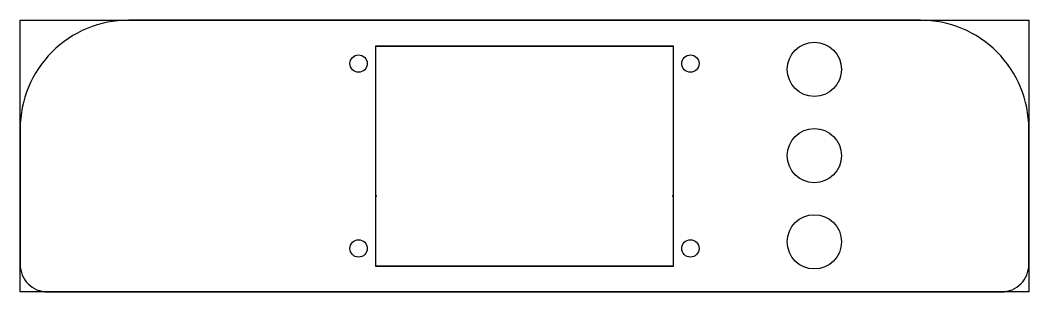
# Model space of a CAD drawing. Header units: millimetres. Extents: x -87 to 99, y -77 to -27.
import ezdxf

# ---------------------------------------------------------------- set-up
doc = ezdxf.new("R2010")
doc.units = ezdxf.units.MM
doc.layers.get('0').update_dxf_attribs({"linetype": 'CONTINUOUS'})

msp = doc.modelspace()

# ---------------------------------------------------------------- linework, layer by layer
for p, q in [((-21.15, -31.81), (-21.15, -72.31)), ((33.85, -31.81), (-21.15, -31.81)), ((-21.15, -31.81), (33.85, -31.81)), ((33.85, -72.31), (33.85, -31.81)), ((33.85, -72.31), (-21.15, -72.31))]:
    msp.add_line(p, q)
for points in [[(99.35, -27.06), (99.35, -77.06), (-86.65, -77.06), (-86.65, -27.06)], [(-21.15, -59.45), (-21.15, -72.31), (33.85, -72.31), (33.85, -59.45), (33.59, -59.38), (33.85, -59.38), (33.85, -31.81), (-21.15, -31.81), (-21.15, -59.38), (-20.89, -59.38)]]:
    msp.add_lwpolyline(points, close=True)
msp.add_lwpolyline([(-81.65, -77.06), (94.35, -77.06, 0.414214), (99.35, -72.06), (99.35, -47.06, 0.414214), (79.35, -27.06), (-66.65, -27.06, 0.414214), (-86.65, -47.06), (-86.65, -72.06, 0.414214)], format="xyb", close=True)
for centre, radius in [((59.8, -36.11), 5), ((59.8, -36.11), 5), ((-24.25, -35.04), 1.6), ((-24.25, -35.04), 1.6), ((36.95, -35.04), 1.6), ((36.95, -35.04), 1.6), ((59.8, -51.99), 5), ((59.8, -51.99), 5), ((59.8, -67.86), 5), ((59.8, -67.86), 5), ((-24.25, -69.08), 1.6), ((-24.25, -69.08), 1.6), ((36.95, -69.08), 1.6), ((36.95, -69.08), 1.6)]:
    msp.add_circle(centre, radius)

doc.saveas('drawing.dxf')
